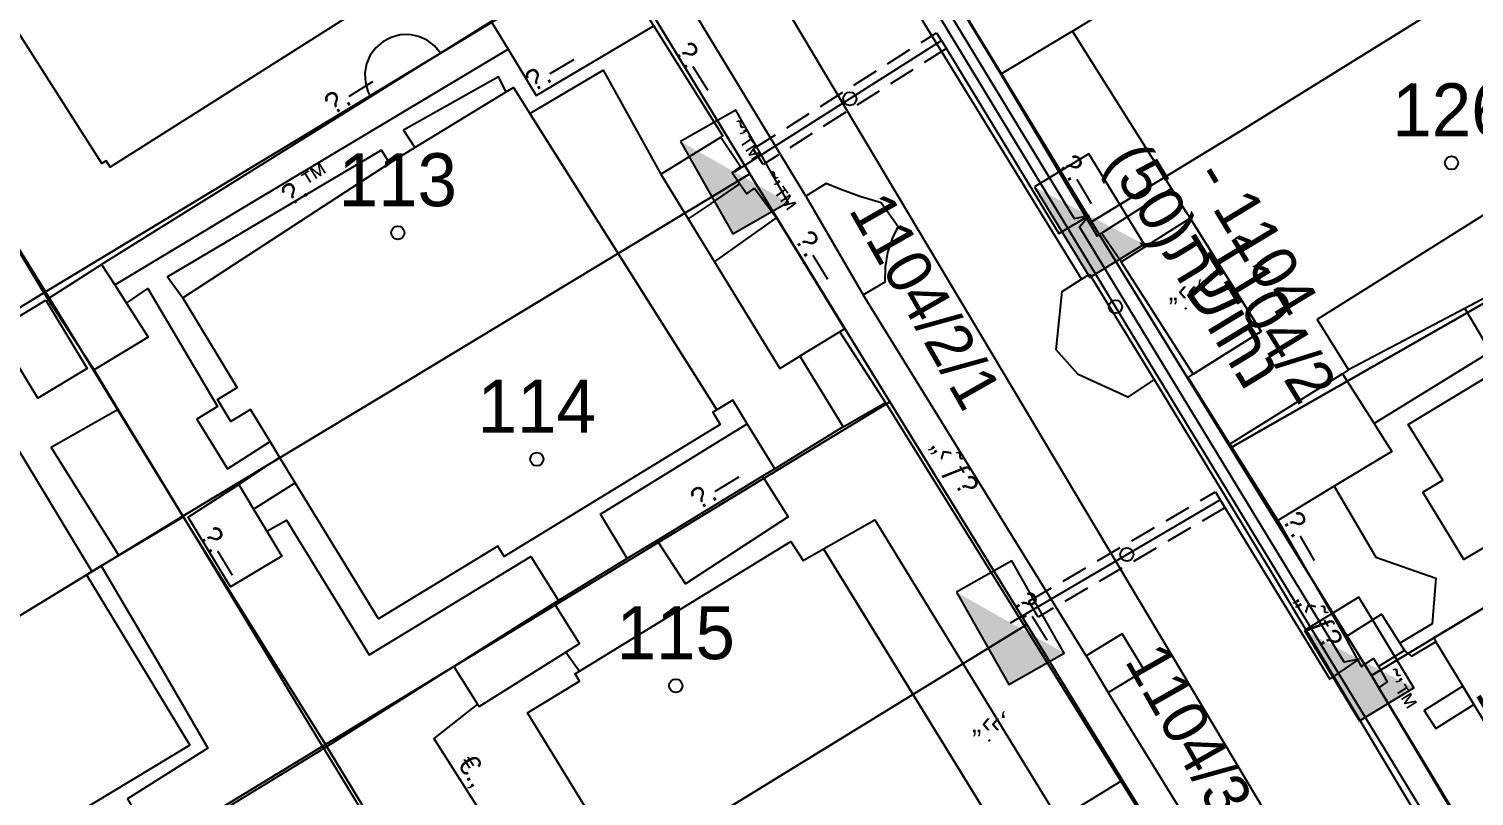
# Model space of a CAD drawing. Header units: metres. Extents: x 218299 to 220222, y 572714 to 574340.
# Drawn here: x 219088.7 to 219143.2, y 573318.1 to 573347.1 of the extents above; entities that cross this region are included whole.
import ezdxf
from ezdxf.enums import TextEntityAlignment as Align

# ---------------------------------------------------------------- set-up
doc = ezdxf.new("R2010")
doc.units = ezdxf.units.M
doc.header["$MEASUREMENT"] = 0
doc.linetypes.add('DASH15', pattern=[1.5, 1, -0.5])
for name, color, linetype in [('1602', 44, 'Continuous'), ('1603', 44, 'Continuous'), ('6151', 102, 'CABLEUNDEXIST03'), ('6261', 7, 'Continuous'), ('6701', 7, 'DASH15'), ('6910', 102, 'Continuous'), ('6916', 7, 'Continuous'), ('A_POINTS', 2, 'Continuous'), ('M2200', 253, 'Continuous'), ('M2207', 253, 'Continuous'), ('M2401', 7, 'Continuous'), ('M2404', 7, 'Continuous'), ('M2407', 253, 'Continuous'), ('M2408', 253, 'Continuous'), ('M2420', 253, 'Continuous'), ('M2601', 253, 'Continuous'), ('M2602', 253, 'Continuous'), ('M2605', 253, 'Continuous'), ('M2612', 253, 'Continuous')]:
    doc.layers.add(name, color=color, linetype=linetype)
doc.styles.add('HEBTXT', font='HEBTXT')
doc.styles.add('MAVAT_HEBTXT', font='HEBTXT')
doc.linetypes.add('CABLEUNDEXIST03', pattern='A,3.5,[222,elecad.shx,S=0.01,R=0,X=0,Y=0],1.5', length=5)

# ---------------------------------------------------------------- blocks, each defined once
blk = doc.blocks.new('6261')
blk.add_lwpolyline([(-2, -1.2), (2, -1.2), (2, 1.2), (-2, 1.2)], close=True)
at = {"color": 0}
blk.add_solid([(2, 1.2), (-2, -1.2), (2, -1.2)], dxfattribs=at)
at = {"color": 0, "style": 'HEBTXT'}
blk.add_attdef('PIL_NAME', (2.689, 2.418), '', height=1.7, dxfattribs=at)
at = {"style": 'HEBTXT'}
blk.add_attdef('CAMUT_MONIM', (2.489, 0.218), '', height=1.7, dxfattribs=at)
at = {"color": 0, "style": 'HEBTXT', "flags": 1}
for tag, p in [('TYPE', (2.585, -1.773)), ('MAP_TYPE', (2.689, -3.782))]:
    blk.add_attdef(tag, p, '', height=1.7, dxfattribs=at)
blk = doc.blocks.new('6910')
at = {"layer": 'A_POINTS'}
blk.add_circle((0, 0), 0.25, dxfattribs=at)
at = {"color": 0, "style": 'HEBTXT', "flags": 1}
blk.add_attdef('CODE', (-2.918, 6.399), '', height=1.7, dxfattribs=at)
at = {"color": 0, "style": 'HEBTXT'}
for tag, p in [('PATH', (0.169, 4.708)), ('HTCH', (0.169, 2.708))]:
    blk.add_attdef(tag, text='', height=1.7, dxfattribs=at).set_placement(p, align=Align.MIDDLE_CENTER)
blk = doc.blocks.new('6916')
at = {"layer": 'A_POINTS'}
blk.add_circle((0, 0), 0.25, dxfattribs=at)
at = {"color": 0, "style": 'HEBTXT'}
for tag, p in [('HTCH', (0.006, 3.527)), ('PIPE', (0.049, 1.33))]:
    blk.add_attdef(tag, text='', height=1.7, dxfattribs=at).set_placement(p, align=Align.MIDDLE_CENTER)
blk = doc.blocks.new('1603')
at = {"layer": 'A_POINTS'}
blk.add_circle((0, 0), 0.25, dxfattribs=at)
at = {"color": 0, "style": 'HEBTXT'}
blk.add_attdef('PARCEL_NUM', text='', height=2, dxfattribs=at).set_placement((0, 1), align=Align.CENTER)
at = {"color": 0, "style": 'HEBTXT', "flags": 1}
blk.add_attdef('LOT_NUM', text='', height=2, dxfattribs=at).set_placement((0, -2.5), align=Align.CENTER)
blk = doc.blocks.new('M2408')
blk.add_circle((0, 0), 0.025)
at = {"style": 'MAVAT_HEBTXT'}
blk.add_attdef('NAME', text='', height=0.8, dxfattribs=at).set_placement((0, 1.59), align=Align.MIDDLE)
blk = doc.blocks.new('M2407')
blk.add_circle((0, 0), 0.025)
at = {"style": 'MAVAT_HEBTXT'}
blk.add_attdef('NAME', text='', height=0.8, dxfattribs=at).set_placement((0, 1.59), align=Align.MIDDLE)
blk = doc.blocks.new('M2602')
blk.add_circle((0, 0), 0.025)
at = {"style": 'MAVAT_HEBTXT'}
blk.add_attdef('NAME', text='', height=0.8, dxfattribs=at).set_placement((0, 1.59), align=Align.MIDDLE)
blk = doc.blocks.new('M2605')
blk.add_circle((0, 0), 0.025)
at = {"style": 'MAVAT_HEBTXT'}
blk.add_attdef('NAME', text='', height=0.8, dxfattribs=at).set_placement((0, 1.59), align=Align.MIDDLE)
blk = doc.blocks.new('M2612')
blk.add_circle((0, 0), 0.025)
at = {"style": 'MAVAT_HEBTXT'}
blk.add_attdef('NAME', text='', height=0.8, dxfattribs=at).set_placement((0, 1.59), align=Align.MIDDLE)
blk = doc.blocks.new('M2207')
blk.add_circle((0, 0), 0.025)
at = {"style": 'MAVAT_HEBTXT'}
blk.add_attdef('NAME', text='', height=0.8, dxfattribs=at).set_placement((0, 1.59), align=Align.MIDDLE)
blk = doc.blocks.new('111')
at = {"layer": 'M2200'}
for points in [[(219104.315, 573349.789, 573.96), (219091.776, 573341.854, 577.56), (219091.627, 573342.088, 577.56), (219091.464, 573341.985, 577.32), (219087.791, 573347.766, 577.08), (219087.791, 573347.766, 577.08), (219092.335, 573350.652, 577.56), (219088.479, 573356.723, 573.72), (219096.684, 573361.954, 573.96), (219096.684, 573361.954, 573.96), (219104.225, 573349.932, 573.96)], [(219114.661, 573332.693, 575.232), (219114.512, 573332.603, 575.28), (219114.791, 573332.147, 575.4), (219106.641, 573327.162, 575.64), (219106.398, 573327.56, 576), (219101.902, 573324.809, 576), (219098.758, 573329.949, 576.468), (219098.172, 573330.906, 576.555), (219097.81, 573331.498, 576.609), (219097.071, 573332.707, 576.72), (219096.332, 573332.255, 575.88), (219095.827, 573333.081, 575.88), (219096.575, 573333.538, 576.72), (219094.522, 573336.924, 576.84), (219094.522, 573336.924, 576.84), (219102.32, 573342.002, 575.857), (219103.275, 573342.586, 575.739), (219106.718, 573344.692, 575.313), (219106.988, 573344.857, 575.28), (219107.606, 573343.879, 575.276)], [(219144.281, 573325.639, 577.748), (219144.595, 573325.826, 577.8), (219143.595, 573327.502, 577.8), (219142.829, 573327.046, 577.56), (219141.282, 573329.596, 577.56), (219142.036, 573330.046, 577.8), (219140.729, 573332.145, 577.8), (219148.936, 573337.113, 577.8), (219152.672, 573330.854, 579), (219157.121, 573333.51, 579), (219160.8, 573327.347, 579.12), (219156.048, 573324.51, 578.64), (219156.31, 573324.071, 578.16), (219148.464, 573319.388, 577.8), (219147.918, 573320.302, 577.8), (219147.62, 573320.132, 577.726)], [(219089.356, 573336.835, 574.74), (219089.356, 573336.835, 574.74), (219090.913, 573334.255, 574.74), (219089.058, 573333.135, 574.74), (219088.13, 573334.673, 574.74), (219087.501, 573335.715, 574.74), (219087.501, 573335.715, 574.74), (219089.356, 573336.835, 574.74)], [(219094.782, 573320.051, 574.8), (219089.689, 573316.966, 574.8), (219082.07, 573312.352, 574.8), (219081.798, 573312.8, 574.791), (219078.201, 573318.739, 574.679), (219077.962, 573319.134, 574.672), (219074.733, 573324.464, 574.572), (219074.347, 573325.102, 574.56), (219082.089, 573329.791, 574.56), (219082.249, 573329.527, 575.04), (219087.416, 573332.656, 575.04), (219091.085, 573326.598, 575.28), (219091.085, 573326.598, 575.28), (219090.889, 573326.479, 575.28)], [(219118.69, 573327.458, 576.908), (219125.553, 573316.295, 576.84), (219125.409, 573316.206, 576.863), (219124.807, 573315.837, 576.96), (219125.172, 573315.242, 576.96), (219115.023, 573309.022, 576.48), (219107.521, 573321.263, 576.48), (219109.484, 573322.465, 577.08), (219109.313, 573322.743, 577.08), (219109.48, 573322.845, 577.08), (219117.446, 573327.727, 577.08), (219117.92, 573327.019, 577.08)]]:
    blk.add_polyline3d(points, close=True, dxfattribs=at)
blk.add_polyline3d([(219150.945, 573344.66, 578.88), (219137.299, 573336.101, 576), (219138.487, 573334.207, 576), (219138.487, 573334.207, 576), (219138.253, 573334.06, 575.962), (219134.01, 573331.399, 575.28), (219134.01, 573331.399, 575.28), (219132.431, 573333.917, 575.4), (219132.62, 573334.036, 575.416), (219135.194, 573335.651, 575.64), (219135.194, 573335.651, 575.64), (219132.511, 573339.92, 575.64), (219132.469, 573339.987, 575.64), (219132.411, 573340.08, 575.64), (219131.808, 573341.039, 575.64), (219128.078, 573346.973, 575.64), (219128.078, 573346.973, 575.64), (219128.078, 573346.973, 575.64), (219129.597, 573347.91, 575.858), (219130.587, 573348.52, 576), (219130.114, 573349.274, 576), (219137.736, 573354.055, 576.24), (219137.902, 573353.789, 576.96), (219143.6, 573357.363, 576.6)], dxfattribs=at)
at = {"layer": 'M2207'}
for points in [[(219107.606, 573343.879, 575.276), (219110.375, 573345.504, 575.28), (219112.551, 573341.582, 575.116), (219113.582, 573339.897, 575.043), (219114.575, 573338.274, 574.973), (219117.035, 573334.252, 574.8), (219117.797, 573334.718, 574.68), (219117.797, 573334.718, 574.68), (219119.426, 573332.056, 574.68), (219119.426, 573332.056, 574.68), (219116.843, 573330.475, 574.68), (219116.843, 573330.475, 574.68), (219115.806, 573332.169, 574.916), (219115.261, 573333.061, 575.04), (219114.661, 573332.693, 575.232)], [(219132.511, 573339.92, 575.52), (219135.194, 573335.651, 575.52), (219132.62, 573334.036, 575.28), (219129.915, 573338.284, 575.64), (219129.915, 573338.284, 575.64)], [(219091.458, 573338.181, 575.58), (219091.955, 573337.406, 575.58), (219092.395, 573336.72, 575.58), (219093.217, 573335.439, 575.58), (219091.18, 573334.207, 575.58), (219091.18, 573334.207, 575.58), (219089.429, 573336.887, 575.58), (219089.429, 573336.887, 575.58), (219091.458, 573338.181, 575.58), (219091.458, 573338.181, 575.58)], [(219096.632, 573329.877, 574.74), (219096.632, 573329.877, 574.74), (219097.188, 573328.953, 574.781), (219097.69, 573328.116, 574.818), (219098.252, 573327.181, 574.86), (219096.317, 573326.019, 574.98), (219094.727, 573328.652, 574.98)], [(219118.69, 573327.458, 576.908), (219120.616, 573328.554, 576.48), (219127.544, 573317.249, 576.6), (219129.902, 573318.695, 576.48), (219129.902, 573318.695, 576.48), (219131.437, 573316.191, 576.48), (219131.437, 573316.191, 576.48), (219126.967, 573313.519, 576.765), (219125.409, 573316.206, 576.863), (219125.553, 573316.295, 576.84)], [(219147.62, 573320.132, 577.726), (219144.281, 573325.639, 577.748), (219141.695, 573324.094, 577.32), (219141.766, 573323.976, 577.314), (219141.782, 573323.95, 577.313), (219142.79, 573322.28, 577.24), (219143.21, 573321.585, 577.209), (219144.997, 573318.627, 577.08)], [(219108.524, 573325.4, 577.02), (219104.744, 573323.021, 576.78), (219104.744, 573323.021, 576.78), (219105.638, 573321.601, 576.555), (219105.7, 573321.503, 576.54), (219108.968, 573323.56, 576.747), (219109.479, 573323.882, 576.78), (219108.524, 573325.4, 577.02), (219108.524, 573325.4, 577.02)], [(219142.79, 573322.28, 577.08), (219141.34, 573321.353, 577.08), (219141.771, 573320.679, 577.08), (219143.21, 573321.585, 577.08), (219142.79, 573322.28, 577.08)]]:
    blk.add_polyline3d(points, close=True, dxfattribs=at)
at = {"layer": 'M2401'}
for points in [[(219118.017, 573340.759, 572.017), (219118.017, 573340.759, 572.017), (219120.185, 573337.034, 572.242), (219120.185, 573337.034, 572.242), (219121.004, 573337.526, 572.317), (219121.02, 573338.083, 572.291), (219121.115, 573338.632, 572.256), (219121.287, 573339.161, 572.212), (219121.5, 573339.602, 572.167), (219120.857, 573340.505, 572.017), (219120.055, 573340.741, 572.036), (219119.27, 573341.029, 571.997), (219118.786, 573341.238, 571.942), (219118.017, 573340.759, 572.017)], [(219128.719, 573337.819, 572.767), (219131.149, 573333.842, 572.992), (219130.155, 573333.179, 572.992), (219128.292, 573334.028, 572.917), (219127.461, 573334.958, 572.917), (219127.681, 573337.163, 572.767), (219128.409, 573337.623, 572.767), (219128.719, 573337.819, 572.767)], [(219130.787, 573322.868, 573.555), (219129.948, 573324.252, 573.465), (219128.585, 573323.424, 573.555), (219128.585, 573323.424, 573.555), (219129.425, 573322.041, 573.645), (219129.425, 573322.041, 573.645), (219130.787, 573322.868, 573.555)]]:
    blk.add_polyline3d(points, dxfattribs=at)
at = {"layer": 'M2404'}
for points in [[(219118.017, 573340.759, 572.017), (219118.017, 573340.759, 572.017), (219120.185, 573337.034, 572.242), (219120.185, 573337.034, 572.242), (219121.004, 573337.526, 572.317), (219121.02, 573338.083, 572.291), (219121.115, 573338.632, 572.256), (219121.287, 573339.161, 572.212), (219121.5, 573339.602, 572.167), (219120.857, 573340.505, 572.017), (219120.055, 573340.741, 572.036), (219119.27, 573341.029, 571.997), (219118.786, 573341.238, 571.942), (219118.017, 573340.759, 572.017)], [(219128.719, 573337.819, 572.767), (219131.149, 573333.842, 572.992), (219130.155, 573333.179, 572.992), (219128.292, 573334.028, 572.917), (219127.461, 573334.958, 572.917), (219127.681, 573337.163, 572.767), (219128.409, 573337.623, 572.767), (219128.719, 573337.819, 572.767)], [(219130.787, 573322.868, 573.555), (219129.948, 573324.252, 573.465), (219128.585, 573323.424, 573.555), (219128.585, 573323.424, 573.555), (219129.425, 573322.041, 573.645), (219129.425, 573322.041, 573.645), (219130.787, 573322.868, 573.555)]]:
    blk.add_polyline3d(points, dxfattribs=at)
at = {"layer": 'M2407'}
for points in [[(219122.137, 573350.672, 571.26), (219125.375, 573345.355, 571.98)], [(219104.24, 573346.15, 571.275), (219104.015, 573346.421, 571.275), (219103.734, 573346.634, 571.275), (219103.413, 573346.778, 571.275), (219103.068, 573346.847, 571.275), (219102.716, 573346.835, 571.275), (219102.376, 573346.745, 571.275), (219102.065, 573346.581, 571.275), (219101.798, 573346.351, 571.275), (219101.591, 573346.067, 571.275), (219101.452, 573345.743, 571.275), (219101.391, 573345.397, 571.275), (219101.408, 573345.045, 571.275), (219101.505, 573344.707, 571.275), (219101.604, 573344.507, 571.275)], [(219091.955, 573337.406, 572.7), (219096.997, 573340.447, 572.7), (219106.787, 573346.297, 572.43)], [(219106.718, 573344.692, 572.43), (219106.425, 573345.252, 572.43), (219102.842, 573343.244, 572.43), (219103.275, 573342.586, 572.43)], [(219102.32, 573342.002, 572.43), (219102.011, 573342.493, 572.43), (219093.945, 573337.714, 572.79), (219094.522, 573336.924, 572.79)], [(219129.915, 573338.284, 572.52), (219129.17, 573339.354, 572.52)], [(219092.395, 573336.72, 572.7), (219093.198, 573337.272, 572.7), (219095.833, 573332.825, 572.79), (219095.046, 573332.341, 572.79), (219096.209, 573330.476, 572.79), (219097.81, 573331.498, 572.79)], [(219142.866, 573336.524, 574.995), (219143.833, 573334.881, 574.995), (219139.447, 573332.185, 574.995)], [(219121.025, 573332.97, 572.34), (219119.295, 573335.641, 572.34)], [(219092.087, 573332.71, 572.07), (219089.561, 573331.276, 572.16), (219092.11, 573327.207, 572.16)], [(219111.284, 573327.084, 572.97), (219110.27, 573328.765, 572.97), (219115.806, 573332.169, 572.61)], [(219134.01, 573331.399, 573.24), (219135.818, 573328.527, 573.24)], [(219097.188, 573328.953, 573.06), (219098.758, 573329.949, 573.06)], [(219116.382, 573330.194, 574.5), (219117.347, 573328.662, 574.5), (219113.485, 573326.137, 574.32), (219112.407, 573327.769, 574.5)], [(219137.942, 573329.813, 574.995), (219139.508, 573327.135, 575.175), (219141.776, 573326.343, 575.175), (219141.643, 573324.631, 574.995), (219140.417, 573323.899, 574.995)], [(219097.69, 573328.116, 573.06), (219098.435, 573328.541, 573.06), (219101.546, 573323.451, 572.97), (219107.648, 573327.16, 572.97), (219108.693, 573325.503, 572.97)], [(219091.437, 573326.807, 572.16), (219093.694, 573322.985, 572.16), (219095.463, 573319.935, 572.16), (219092.435, 573318.025, 572.16), (219093.541, 573316.082, 572.16)], [(219138.352, 573324.12, 573.78), (219138.956, 573323.013, 573.858)], [(219108.968, 573323.56, 574.32), (219109.48, 573322.845, 574.32)]]:
    blk.add_polyline3d(points, dxfattribs=at)
at = {"layer": 'M2408'}
for points in [[(219113.483, 573362.002, 570.495), (219121.001, 573349.693, 571.395), (219128.409, 573337.623, 572.565)], [(219118.017, 573340.759, 571.8), (219109.798, 573354.316, 570.585)], [(219128.585, 573323.424, 573.42), (219120.185, 573337.034, 572.205)], [(219131.149, 573333.842, 572.992), (219135.529, 573326.654, 573.442), (219141.148, 573317.249, 574.432), (219144.281, 573312.408, 574.882), (219149.517, 573303.544, 575.67)], [(219138.895, 573306.548, 575.13), (219133.487, 573315.434, 574.32), (219129.425, 573322.041, 573.6)]]:
    blk.add_polyline3d(points, dxfattribs=at)
at = {"layer": 'M2420', "linetype": 'Continuous', "lineweight": -3}
blk.add_lwpolyline([(219101.2, 573374.81), (219143.3, 573304.19), (219174, 573256.38)], dxfattribs=at)
at = {"layer": 'M2601'}
for points in [[(219114.452, 573340.475, 574.95), (219115.534, 573341.216, 574.95)], [(219094.545, 573328.656, 574.26), (219092.11, 573327.207, 574.175), (219091.437, 573326.807, 574.152), (219091.085, 573326.598, 574.14)], [(219141.782, 573323.95, 576.9), (219140.875, 573323.409, 576.9), (219140.597, 573323.616, 576.9)]]:
    blk.add_polyline3d(points, dxfattribs=at)
at = {"layer": 'M2602'}
for points in [[(219115.553, 573341.871, 573.33), (219115.24, 573341.647, 573.33), (219115.534, 573341.216, 573.33), (219115.79, 573340.841, 573.33), (219116.085, 573341.056, 573.33)], [(219114.452, 573340.475, 574.23), (219114.452, 573340.475, 574.23), (219114.452, 573340.475, 574.23), (219113.582, 573339.897, 574.23)], [(219089.429, 573336.887, 574.38), (219089.235, 573337.201, 574.38), (219089.235, 573337.201, 574.38)], [(219098.172, 573330.906, 574.5), (219096.632, 573329.877, 574.38)], [(219138.956, 573323.013, 575.58), (219139.421, 573323.317, 575.58), (219139.618, 573323.017, 575.58)], [(219105.638, 573321.601, 574.86), (219103.993, 573320.302, 574.86), (219107.073, 573315.459, 574.68)]]:
    blk.add_polyline3d(points, dxfattribs=at)
at = {"layer": 'M2605'}
for points in [[(219112.551, 573341.582, 572.94), (219114.813, 573342.984, 572.94), (219114.883, 573343.027, 572.94), (219112.28, 573347.176, 572.94), (219110.525, 573349.974, 572.94)], [(219106.416, 573347.507, 572.7), (219106.151, 573347.342, 572.704), (219104.24, 573346.15, 572.735), (219101.604, 573344.507, 572.777), (219091.458, 573338.181, 572.94)], [(219106.151, 573347.342, 573.15), (219106.787, 573346.297, 573.082), (219107.848, 573344.555, 572.97), (219112.28, 573347.176, 573.15)], [(219128.078, 573346.973, 573.42), (219125.375, 573345.355, 573.42), (219125.375, 573345.355, 573.42), (219129.003, 573339.247, 573.42), (219129.17, 573339.354, 573.42), (219131.808, 573341.039, 573.42)], [(219089.235, 573337.201, 571.26), (219085.7, 573343.065, 571.26)], [(219153.579, 573342.194, 575.22), (219142.866, 573336.524, 575.049), (219138.487, 573334.207, 574.98)], [(219114.575, 573338.274, 572.82), (219116.908, 573339.936, 572.82), (219116.908, 573339.936, 572.82), (219119.472, 573335.75, 572.82), (219119.472, 573335.75, 572.82), (219119.295, 573335.641, 572.82), (219117.797, 573334.718, 572.82)], [(219099.837, 573319.928, 572.94), (219094.545, 573328.656, 572.94), (219092.087, 573332.71, 572.94), (219091.18, 573334.207, 572.94)], [(219138.253, 573334.06, 574.98), (219139.447, 573332.185, 574.98), (219139.682, 573331.816, 574.98), (219140.118, 573331.131, 574.98), (219137.942, 573329.813, 574.98), (219135.818, 573328.527, 574.98), (219135.818, 573328.527, 574.98), (219138.352, 573324.12, 574.98), (219138.352, 573324.12, 574.98), (219139.724, 573324.984, 574.98), (219140.417, 573323.899, 574.98), (219140.597, 573323.616, 574.98), (219140.597, 573323.616, 574.98), (219139.618, 573323.017, 574.98), (219139.618, 573323.017, 574.98), (219139.944, 573322.436, 574.98), (219139.618, 573322.211, 574.98), (219139.618, 573322.211, 574.98)], [(219119.426, 573332.056, 574.5), (219121.025, 573332.97, 574.5), (219121.025, 573332.97, 574.5), (219129.902, 573318.695, 574.5)], [(219116.843, 573330.475, 574.5), (219116.573, 573330.311, 574.5), (219116.382, 573330.194, 574.5), (219112.407, 573327.769, 574.5), (219111.284, 573327.084, 574.5), (219108.693, 573325.503, 574.5), (219108.524, 573325.4, 574.5)], [(219104.744, 573323.021, 574.5), (219099.837, 573319.928, 574.5), (219099.837, 573319.928, 574.5), (219099.837, 573319.928, 574.5), (219103.841, 573313.356, 574.68), (219104.931, 573311.567, 574.729), (219105.16, 573311.19, 574.74), (219107.515, 573307.494, 574.74)], [(219142.859, 573316.887, 575.22), (219140.186, 573321.31, 575.22), (219140.186, 573321.31, 575.22)], [(219099.837, 573319.928, 573.78), (219093.541, 573316.082, 573.712), (219091.094, 573314.588, 573.685), (219088.739, 573313.15, 573.66)]]:
    blk.add_polyline3d(points, dxfattribs=at)
at = {"layer": 'M2612'}
for points in [[(219114.813, 573342.984, 573.6), (219115.553, 573341.871, 573.51)], [(219116.085, 573341.056, 573.42), (219116.908, 573339.936, 573.42)], [(219139.618, 573322.211, 576.42), (219140.186, 573321.31, 576.42)]]:
    blk.add_polyline3d(points, dxfattribs=at)
at = {"layer": 'M2207'}
ref = blk.add_blockref('M2207', (219132.345, 573336.522), dxfattribs=dict(at, xscale=0.5, yscale=0.5, zscale=0.5))
ref.add_attrib('NAME', '„‹‹‘', dxfattribs={"layer": '0', "height": 0.8, "style": 'MAVAT_HEBTXT'}).set_placement((219132.345, 573337.147), align=Align.MIDDLE)
ref = blk.add_blockref('M2207', (219124.936, 573320.228), dxfattribs=dict(at, xscale=0.5, yscale=0.5, zscale=0.5))
ref.add_attrib('NAME', '„‹‹‘', dxfattribs={"layer": '0', "height": 0.8, "style": 'MAVAT_HEBTXT'}).set_placement((219124.936, 573320.853), align=Align.MIDDLE)
at = {"layer": 'M2407'}
ref = blk.add_blockref('M2407', (219098.929, 573341.601), dxfattribs=dict(at, xscale=0.5, yscale=0.5, zscale=0.5))
ref.add_attrib('NAME', '\x8e.™', dxfattribs={"layer": '0', "height": 0.8, "rotation": 32.1946, "style": 'MAVAT_HEBTXT'}).set_placement((219099.171, 573341.217), align=Align.MIDDLE)
at = {"layer": 'M2408'}
ref = blk.add_blockref('M2408', (219124.385, 573330.229), dxfattribs=dict(at, xscale=0.5, yscale=0.5, zscale=0.5))
ref.add_attrib('NAME', '„‹˜ƒ\x8e', dxfattribs={"layer": '0', "height": 0.8, "rotation": 301.6825, "style": 'MAVAT_HEBTXT'}).set_placement((219123.567, 573330.521), align=Align.MIDDLE)
ref = blk.add_blockref('M2408', (219137.134, 573323.967), dxfattribs=dict(at, xscale=0.5, yscale=0.5, zscale=0.5))
ref.add_attrib('NAME', '„‹˜ƒ\x8e', dxfattribs={"layer": '0', "height": 0.8, "rotation": 300.8534, "style": 'MAVAT_HEBTXT'}).set_placement((219137.306, 573324.726), align=Align.MIDDLE)
at = {"layer": 'M2602'}
ref = blk.add_blockref('M2602', (219104.97, 573318.765), dxfattribs=dict(at, xscale=0.5, yscale=0.5, zscale=0.5))
ref.add_attrib('NAME', '€.‚', dxfattribs={"layer": '0', "height": 0.8, "rotation": 302.4554, "style": 'MAVAT_HEBTXT'}).set_placement((219105.434, 573319.06), align=Align.MIDDLE)
at = {"layer": 'M2605'}
ref = blk.add_blockref('M2605', (219113.433, 573345.338), dxfattribs=dict(at, xscale=0.5, yscale=0.5, zscale=0.5))
ref.add_attrib('NAME', '\x9a.—', dxfattribs={"layer": '0', "height": 0.8, "rotation": 302.1021, "style": 'MAVAT_HEBTXT'}).set_placement((219113.899, 573345.631), align=Align.MIDDLE)
ref = blk.add_blockref('M2605', (219108.658, 573345.034), dxfattribs=dict(at, xscale=0.5, yscale=0.5, zscale=0.5))
ref.add_attrib('NAME', '\x9a.—', dxfattribs={"layer": '0', "height": 0.8, "rotation": 30.6035, "style": 'MAVAT_HEBTXT'}).set_placement((219108.378, 573345.508), align=Align.MIDDLE)
ref = blk.add_blockref('M2605', (219101.091, 573344.187), dxfattribs=dict(at, xscale=0.5, yscale=0.5, zscale=0.5))
ref.add_attrib('NAME', '\x9a.—', dxfattribs={"layer": '0', "height": 0.8, "rotation": 31.9446, "style": 'MAVAT_HEBTXT'}).set_placement((219100.8, 573344.654), align=Align.MIDDLE)
ref = blk.add_blockref('M2605', (219127.907, 573341.092), dxfattribs=dict(at, xscale=0.5, yscale=0.5, zscale=0.5))
ref.add_attrib('NAME', '\x9a.—', dxfattribs={"layer": '0', "height": 0.8, "rotation": 300.7106, "style": 'MAVAT_HEBTXT'}).set_placement((219128.38, 573341.373), align=Align.MIDDLE)
ref = blk.add_blockref('M2605', (219117.956, 573338.225), dxfattribs=dict(at, xscale=0.5, yscale=0.5, zscale=0.5))
ref.add_attrib('NAME', '\x9a.—', dxfattribs={"layer": '0', "height": 0.8, "rotation": 301.4857, "style": 'MAVAT_HEBTXT'}).set_placement((219118.425, 573338.513), align=Align.MIDDLE)
ref = blk.add_blockref('M2605', (219114.891, 573329.285), dxfattribs=dict(at, xscale=0.5, yscale=0.5, zscale=0.5))
ref.add_attrib('NAME', '\x9a.—', dxfattribs={"layer": '0', "height": 0.8, "rotation": 31.3867, "style": 'MAVAT_HEBTXT'}).set_placement((219114.605, 573329.754), align=Align.MIDDLE)
ref = blk.add_blockref('M2605', (219136.326, 573327.644), dxfattribs=dict(at, xscale=0.5, yscale=0.5, zscale=0.5))
ref.add_attrib('NAME', '\x9a.—', dxfattribs={"layer": '0', "height": 0.8, "rotation": 299.8973, "style": 'MAVAT_HEBTXT'}).set_placement((219136.802, 573327.918), align=Align.MIDDLE)
ref = blk.add_blockref('M2605', (219095.508, 573327.067), dxfattribs=dict(at, xscale=0.5, yscale=0.5, zscale=0.5))
ref.add_attrib('NAME', '\x9a.—', dxfattribs={"layer": '0', "height": 0.8, "rotation": 301.2274, "style": 'MAVAT_HEBTXT'}).set_placement((219095.978, 573327.352), align=Align.MIDDLE)
ref = blk.add_blockref('M2605', (219126.227, 573324.605), dxfattribs=dict(at, xscale=0.5, yscale=0.5, zscale=0.5))
ref.add_attrib('NAME', '\x9a.—', dxfattribs={"layer": '0', "height": 0.8, "rotation": 301.8768, "style": 'MAVAT_HEBTXT'}).set_placement((219126.694, 573324.896), align=Align.MIDDLE)
at = {"layer": 'M2612'}
ref = blk.add_blockref('M2612', (219115.183, 573342.427), dxfattribs=dict(at, xscale=0.5, yscale=0.5, zscale=0.5))
ref.add_attrib('NAME', '˜’™', dxfattribs={"layer": '0', "height": 0.8, "rotation": 303.5967, "style": 'MAVAT_HEBTXT'}).set_placement((219115.641, 573342.732), align=Align.MIDDLE)
ref = blk.add_blockref('M2612', (219116.496, 573340.496), dxfattribs=dict(at, xscale=0.5, yscale=0.5, zscale=0.5))
ref.add_attrib('NAME', '˜’™', dxfattribs={"layer": '0', "height": 0.8, "rotation": 306.2983, "style": 'MAVAT_HEBTXT'}).set_placement((219116.94, 573340.822), align=Align.MIDDLE)
ref = blk.add_blockref('M2612', (219139.902, 573321.761), dxfattribs=dict(at, xscale=0.5, yscale=0.5, zscale=0.5))
ref.add_attrib('NAME', '˜’™', dxfattribs={"layer": '0', "height": 0.8, "rotation": 302.2265, "style": 'MAVAT_HEBTXT'}).set_placement((219140.367, 573322.054), align=Align.MIDDLE)

msp = doc.modelspace()

# ---------------------------------------------------------------- linework, layer by layer
at = {"layer": '1602'}
for points in [[(219134.486, 573343.261), (219128.796, 573339.791), (219123.626, 573348.281), (219145.106, 573361.321), (219150.186, 573352.931), (219141.796, 573347.791)], [(219084.056, 573345.681), (219092.906, 573351.011), (219100.206, 573355.531), (219105.376, 573358.791), (219110.736, 573350.081), (219089.346, 573337.141)], [(219128.796, 573339.791), (219134.486, 573343.261), (219141.796, 573347.791), (219150.186, 573352.931), (219155.866, 573343.721), (219134.036, 573331.261)], [(219103.126, 573333.861), (219094.526, 573328.681), (219089.346, 573337.141), (219110.736, 573350.081), (219115.906, 573341.601), (219110.496, 573338.331)], [(219062.766, 573332.731), (219068.056, 573335.891), (219080.616, 573343.201), (219084.056, 573345.681), (219089.346, 573337.141), (219068.016, 573324.091)], [(219145.036, 573326.101), (219139.346, 573322.681), (219134.036, 573331.261), (219155.866, 573343.721), (219160.616, 573335.951), (219152.376, 573330.571)], [(219094.526, 573328.681), (219103.126, 573333.861), (219110.496, 573338.331), (219115.906, 573341.601), (219121.186, 573333.001), (219099.906, 573320.071)], [(219078.596, 573319.031), (219073.176, 573315.771), (219068.016, 573324.091), (219089.346, 573337.141), (219094.526, 573328.681), (219085.966, 573323.471)], [(219139.346, 573322.681), (219145.036, 573326.101), (219152.376, 573330.571), (219160.616, 573335.951), (219165.946, 573327.141), (219144.656, 573313.761)], [(219113.576, 573316.761), (219105.076, 573311.551), (219099.906, 573320.071), (219121.186, 573333.001), (219126.346, 573324.601), (219120.906, 573321.251)], [(219073.176, 573315.771), (219078.596, 573319.031), (219085.966, 573323.471), (219094.526, 573328.681), (219099.906, 573320.071), (219078.516, 573307.081)], [(219105.076, 573311.551), (219113.576, 573316.761), (219120.906, 573321.251), (219126.346, 573324.601), (219131.526, 573316.161), (219110.236, 573303.121)], [(219089.086, 573301.881), (219083.746, 573298.601), (219078.516, 573307.081), (219099.906, 573320.071), (219105.076, 573311.551), (219096.416, 573306.361)]]:
    msp.add_lwpolyline(points, close=True, dxfattribs=at)
for points in [[(219131.526, 573316.161), (219126.346, 573324.601), (219121.186, 573333.001), (219115.906, 573341.601), (219110.736, 573350.081)], [(219123.626, 573348.281), (219128.796, 573339.791), (219134.036, 573331.261), (219139.346, 573322.681), (219144.656, 573313.761)]]:
    msp.add_lwpolyline(points, dxfattribs=at)
at = {"layer": '6151'}
for points in [[(219149.4592, 573306.1267), (219148.1814, 573306.2079), (219130.8065, 573334.7539), (219111.9476, 573365.861), (219113.721, 573367.1136), (219114.0357, 573367.1226), (219114.04, 573367.2436)], [(219128.7056, 573340.0205), (219128.1501, 573339.9019), (219117.9998, 573356.6267), (219118.2884, 573356.9637)], [(219115.3221, 573341.6712), (219123.1359, 573346.6219), (219127.5561, 573339.3506), (219128.7056, 573340.0205)], [(219138.8846, 573323.2947), (219138.3181, 573323.1822), (219131.1483, 573334.9617), (219128.3352, 573339.5969), (219128.7056, 573340.0205)], [(219125.7315, 573324.6683), (219133.6439, 573329.3043), (219137.7747, 573322.5362), (219138.8846, 573323.2947)]]:
    msp.add_lwpolyline(points, dxfattribs=at)
at = {"layer": '6701'}
for points in [[(219122.949, 573346.918), (219123.323, 573346.326), (219116.407, 573341.944), (219116.032, 573342.535)], [(219133.467, 573329.606), (219133.821, 573329.002), (219126.779, 573324.876), (219126.425, 573325.48)]]:
    msp.add_lwpolyline(points, close=True, dxfattribs=at)

# ---------------------------------------------------------------- block references
msp.add_blockref('111', (0, 0))
at = {"layer": '1603'}
for p, values in [((219142.3658, 573342.0099), {'PARCEL_NUM': '126'}), ((219102.6305, 573339.3747), {'PARCEL_NUM': '113'}), ((219107.8717, 573330.8327), {'PARCEL_NUM': '114'}), ((219113.1125, 573322.2913), {'PARCEL_NUM': '115'})]:
    msp.add_blockref('1603', p, dxfattribs=at).add_auto_attribs(values)
at = {"layer": '6261'}
ref = msp.add_blockref('6261', (219115.3221, 573341.6712), dxfattribs=dict(at, rotation=299.6199999999076))
ref.add_attrib('PIL_NAME', '1104/2/1', (219119.6104, 573340.2434), dxfattribs={"layer": '0', "color": 0, "height": 1.7, "rotation": 299.62, "style": 'HEBTXT'})
ref = msp.add_blockref('6261', (219128.7056, 573340.0205), dxfattribs=dict(at, rotation=301.399999999907))
ref.add_attrib('PIL_NAME', '1104/2', (219133.0362, 573338.7266), dxfattribs={"layer": '0', "color": 0, "height": 1.7, "rotation": 301.4, "style": 'HEBTXT'})
ref = msp.add_blockref('6261', (219125.7315, 573324.6683), dxfattribs=dict(at, rotation=299.6199999999076))
ref.add_attrib('PIL_NAME', '1104/3/1', (219130.0198, 573323.2405), dxfattribs={"layer": '0', "color": 0, "height": 1.7, "rotation": 299.62, "style": 'HEBTXT'})
ref = msp.add_blockref('6261', (219138.8846, 573323.2947), dxfattribs=dict(at, rotation=301.399999999907))
ref.add_attrib('PIL_NAME', '1104/3', (219143.2152, 573322.0008), dxfattribs={"layer": '0', "color": 0, "height": 1.7, "rotation": 301.4, "style": 'HEBTXT'})
at = {"layer": '6910'}
ref = msp.add_blockref('6910', (219129.6955, 573336.5864), dxfattribs=dict(at, rotation=301.2266))
ref.add_attrib('PATH', ' - 1104', dxfattribs={"layer": '0', "color": 0, "height": 1.7, "rotation": 301.2266, "style": 'HEBTXT'}).set_placement((219134.8372, 573339.4572), align=Align.MIDDLE_CENTER)
ref.add_attrib('HTCH', '(50)תשוחנ', dxfattribs={"layer": '0', "color": 0, "height": 1.7, "rotation": 301.2266, "style": 'HEBTXT'}).set_placement((219132.6994, 573338.1611), align=Align.MIDDLE_CENTER)
at = {"layer": '6916'}
for p, rotation in [((219119.678, 573344.4309), 32.3606), ((219130.123, 573327.241), 30.3666)]:
    msp.add_blockref('6916', p, dxfattribs=dict(at, rotation=rotation))

doc.saveas('drawing.dxf')
